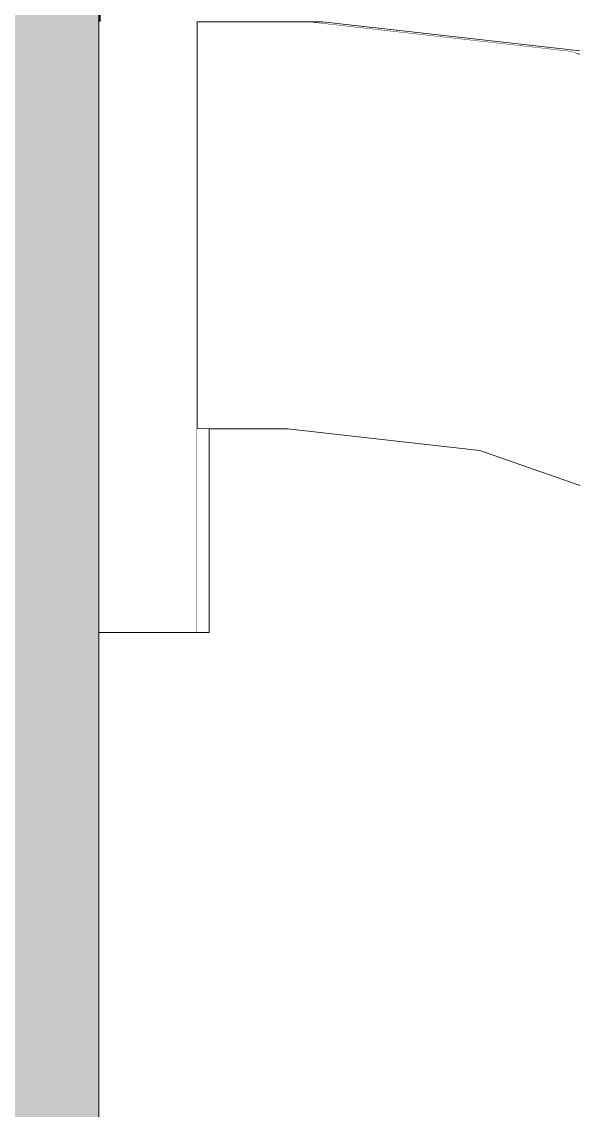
# Model space of a CAD drawing. Header units: millimetres. Extents: x -46169 to 247764, y -86316 to 18123.
# Drawn here: x 237435.7 to 237462.8, y -81671 to -81617.5 of the extents above; entities that cross this region are included whole.
import ezdxf

# ---------------------------------------------------------------- set-up
doc = ezdxf.new("R2010")
doc.units = ezdxf.units.MM
doc.header["$MEASUREMENT"] = 0
doc.linetypes.add('Wipeout_Contour', pattern=[1000, 0, -1000])
for name, color, linetype in [('New_A-20-M_Roof', 7, 'Continuous'), ('New_A-25-M_Wall_Int', 7, 'Continuous'), ('New_A-35-M_FFE_Sanitary', 7, 'Continuous')]:
    doc.layers.add(name, color=color, linetype=linetype)
for name, color, linetype, lineweight, true_color in [('New_A-25-M_Wall_Int_Pen_No__107', 7, 'Continuous', 15, 0xa6a6a6), ('New_A-25-M_Wall_Int_Pen_No__27', 7, 'Continuous', 50, 0x2a2a2a), ('New_A-35-M_FFE_Sanitary_Pen_No__74', 7, 'Continuous', 20, 0x606060)]:
    doc.layers.add(name, color=color, linetype=linetype, lineweight=lineweight, true_color=true_color)

# ---------------------------------------------------------------- blocks, each defined once
blk = doc.blocks.new('Section Elem_81_5', base_point=(221877.115, -83027.491))
at = {"color": 254, "linetype": 'Wipeout_Contour', "lineweight": 0, "ltscale": 997328.976935}
blk.add_wipeout([(240783.963, -79427.491), (230618.327, -82957.596), (230624.492, -82975.35), (240841.254, -79427.491)], dxfattribs=at).dxf.layer = 'New_A-20-M_Roof'
blk = doc.blocks.new('Section Elem_119_5', base_point=(221877.115, -83027.491))
at = {"layer": 'New_A-25-M_Wall_Int_Pen_No__107', "linetype": 'Continuous', "lineweight": 0, "true_color": 0xd2d2d2}
blk.add_hatch(color=254, dxfattribs=at).paths.add_polyline_path([(237439.54, -83027.491), (237439.54, -81053.991), (237364.544, -81053.991), (237364.544, -81045.391), (237427.832, -81045.391), (237433.282, -81043.165), (237435.54, -81037.791), (237435.54, -80827.491), (237339.54, -80827.491), (237339.54, -83027.491)])
at = {"layer": 'New_A-25-M_Wall_Int_Pen_No__27', "linetype": 'Continuous'}
blk.add_line((237439.54, -81053.991), (237439.54, -83027.491), dxfattribs=at)
blk = doc.blocks.new('Section Elem_120_5', base_point=(221877.115, -83027.491))
at = {"color": 254, "linetype": 'Wipeout_Contour', "lineweight": 0, "ltscale": 19620256.52847165}
blk.add_wipeout([(237439.54, -82367.435), (237439.54, -83027.491), (237514.723, -83027.491), (237514.723, -82894.334), (237496.069, -82883.783), (237494.423, -82901.791), (237458.423, -82901.791), (237458.423, -82697.491), (237668.438, -82697.491), (237668.438, -82722.491), (237665.65, -82722.491), (237665.65, -82724.491), (237668.438, -82724.491), (237668.438, -83027.491), (237974.367, -83027.491), (237974.367, -80927.491), (238975.378, -80927.491), (238974.61, -80921.646), (238974.61, -80910.991), (238994.575, -80910.991), (238994.575, -80920.335), (238994.998, -80923.557), (238995.987, -80925.948), (238997.559, -80928.001), (238999.609, -80929.576), (239001.996, -80930.567), (239005.211, -80930.991), (239018.455, -80930.991), (239018.455, -80757.524), (237439.54, -80757.524), (237439.54, -81607.714), (237444.937, -81607.714), (237444.937, -81617.492), (237450.499, -81617.492), (237463.302, -81618.935), (237475.997, -81623.377), (237487.385, -81630.532), (237496.895, -81640.043), (237504.051, -81651.431), (237508.493, -81664.126), (237509.935, -81676.929), (237509.935, -82178.052), (237508.493, -82190.856), (237504.051, -82203.55), (237496.895, -82214.939), (237487.385, -82224.449), (237475.997, -82231.604), (237463.302, -82236.047), (237450.499, -82237.489), (237444.937, -82237.489), (237444.937, -82247.491), (237439.54, -82247.491), (237439.54, -82287.491), (237739.569, -82287.491), (237739.569, -82330.348), (237723.771, -82330.348), (237692.177, -82387.491), (237628.987, -82444.634), (237565.797, -82473.205), (237553.139, -82480.348), (237553.303, -82480.348), (237553.303, -82481.776), (237553.139, -82481.776), (237553.139, -82487.491), (237515.265, -82487.491), (237515.265, -82480.348), (237502.607, -82473.205), (237502.607, -82444.634), (237465.077, -82444.634), (237465.074, -82451.776), (237465.074, -82444.634), (237465.043, -82444.634), (237465.043, -82458.919), (237439.827, -82458.919), (237439.81, -82451.776), (237439.797, -82416.062), (237439.792, -82387.491), (237439.791, -82367.435)], dxfattribs=at).dxf.layer = 'New_A-25-M_Wall_Int'
at = {"color": 254, "linetype": 'Wipeout_Contour', "lineweight": 0, "ltscale": 5526426.862832442}
blk.add_wipeout([(237444.937, -81647.491), (237439.54, -81647.491), (237439.54, -82207.714), (237444.937, -82207.714), (237444.937, -82217.492), (237448.777, -82217.492), (237458.226, -82216.428), (237466.668, -82213.474), (237474.24, -82208.716), (237480.564, -82202.392), (237485.322, -82194.819), (237488.276, -82186.378), (237489.34, -82176.929), (237489.34, -81678.052), (237488.276, -81668.604), (237485.322, -81660.162), (237480.564, -81652.59), (237474.24, -81646.266), (237466.668, -81641.508), (237458.226, -81638.554), (237448.777, -81637.489), (237444.937, -81637.489)], dxfattribs=at).dxf.layer = 'New_A-25-M_Wall_Int'
blk = doc.blocks.new('Section Elem_168_5', base_point=(221877.115, -83027.491))
at = {"color": 254, "linetype": 'Wipeout_Contour', "lineweight": 0, "ltscale": 1004331.092325514}
blk.add_wipeout([(237444.339, -81617.614), (237449.894, -81617.614), (237449.9, -81617.492), (237444.339, -81617.492)], dxfattribs=at).dxf.layer = 'New_A-35-M_FFE_Sanitary'
at = {"color": 254, "linetype": 'Wipeout_Contour', "lineweight": 0, "ltscale": 1004349.85766428}
blk.add_wipeout([(237439.54, -81647.491), (237444.339, -81647.491), (237444.339, -81646.602), (237439.54, -81646.602)], dxfattribs=at).dxf.layer = 'New_A-35-M_FFE_Sanitary'
at = {"layer": 'New_A-35-M_FFE_Sanitary_Pen_No__74', "linetype": 'Continuous'}
blk.add_line((237444.339, -81647.491), (237439.54, -81647.491), dxfattribs=at)
at = {"color": 254, "linetype": 'Wipeout_Contour', "lineweight": 0, "ltscale": 1004331.419638873}
blk.add_wipeout([(237444.339, -81618.036), (237449.87, -81618.036), (237449.894, -81617.614), (237444.339, -81617.614)], dxfattribs=at).dxf.layer = 'New_A-35-M_FFE_Sanitary'
at = {"color": 254, "linetype": 'Wipeout_Contour', "lineweight": 0, "ltscale": 1004347.597600266}
blk.add_wipeout([(237439.54, -81646.602), (237444.339, -81646.602), (237444.339, -81644.015), (237439.54, -81644.015)], dxfattribs=at).dxf.layer = 'New_A-35-M_FFE_Sanitary'
at = {"layer": 'New_A-35-M_FFE_Sanitary_Pen_No__74', "linetype": 'Continuous'}
blk.add_line((237444.339, -81647.491), (237444.339, -81646.602), dxfattribs=at)
at = {"color": 254, "linetype": 'Wipeout_Contour', "lineweight": 0, "ltscale": 1004332.097503916}
blk.add_wipeout([(237444.339, -81618.745), (237449.83, -81618.745), (237449.87, -81618.036), (237444.339, -81618.036)], dxfattribs=at).dxf.layer = 'New_A-35-M_FFE_Sanitary'
at = {"color": 254, "linetype": 'Wipeout_Contour', "lineweight": 0, "ltscale": 1004343.278397722}
blk.add_wipeout([(237439.54, -81644.015), (237444.339, -81644.015), (237444.339, -81639.96), (237439.54, -81639.96)], dxfattribs=at).dxf.layer = 'New_A-35-M_FFE_Sanitary'
at = {"layer": 'New_A-35-M_FFE_Sanitary_Pen_No__74', "linetype": 'Continuous'}
blk.add_line((237444.339, -81646.602), (237444.339, -81644.015), dxfattribs=at)
at = {"color": 254, "linetype": 'Wipeout_Contour', "lineweight": 0, "ltscale": 1004333.105389592}
blk.add_wipeout([(237444.339, -81619.719), (237449.775, -81619.719), (237449.83, -81618.745), (237444.339, -81618.745)], dxfattribs=at).dxf.layer = 'New_A-35-M_FFE_Sanitary'
at = {"color": 254, "linetype": 'Wipeout_Contour', "lineweight": 0, "ltscale": 1004366.73990628}
blk.add_wipeout([(237449.9, -81617.492), (237449.894, -81617.614), (237462.677, -81619.054), (237462.704, -81618.935)], dxfattribs=at).dxf.layer = 'New_A-35-M_FFE_Sanitary'
at = {"color": 254, "linetype": 'Wipeout_Contour', "lineweight": 0, "ltscale": 1004334.412702627}
blk.add_wipeout([(237444.339, -81620.93), (237449.707, -81620.93), (237449.775, -81619.719), (237444.339, -81619.719)], dxfattribs=at).dxf.layer = 'New_A-35-M_FFE_Sanitary'
at = {"color": 254, "linetype": 'Wipeout_Contour', "lineweight": 0, "ltscale": 1004366.9505708}
blk.add_wipeout([(237449.894, -81617.614), (237449.87, -81618.036), (237462.582, -81619.468), (237462.677, -81619.054)], dxfattribs=at).dxf.layer = 'New_A-35-M_FFE_Sanitary'
at = {"color": 254, "linetype": 'Wipeout_Contour', "lineweight": 0, "ltscale": 1004335.979743874}
blk.add_wipeout([(237444.339, -81622.34), (237449.628, -81622.341), (237449.707, -81620.93), (237444.339, -81620.93)], dxfattribs=at).dxf.layer = 'New_A-35-M_FFE_Sanitary'
at = {"color": 254, "linetype": 'Wipeout_Contour', "lineweight": 0, "ltscale": 1004367.383516899}
blk.add_wipeout([(237449.87, -81618.036), (237449.83, -81618.745), (237462.423, -81620.164), (237462.582, -81619.468)], dxfattribs=at).dxf.layer = 'New_A-35-M_FFE_Sanitary'
at = {"color": 254, "linetype": 'Wipeout_Contour', "lineweight": 0, "ltscale": 1004337.758913683}
blk.add_wipeout([(237444.339, -81623.907), (237449.54, -81623.907), (237449.628, -81622.341), (237444.339, -81622.34)], dxfattribs=at).dxf.layer = 'New_A-35-M_FFE_Sanitary'
at = {"color": 254, "linetype": 'Wipeout_Contour', "lineweight": 0, "ltscale": 1004368.025751715}
blk.add_wipeout([(237449.83, -81618.745), (237449.775, -81619.719), (237462.205, -81621.12), (237462.423, -81620.164)], dxfattribs=at).dxf.layer = 'New_A-35-M_FFE_Sanitary'
at = {"color": 254, "linetype": 'Wipeout_Contour', "lineweight": 0, "ltscale": 1004339.696156411}
blk.add_wipeout([(237444.339, -81625.583), (237449.446, -81625.583), (237449.54, -81623.907), (237444.339, -81623.907)], dxfattribs=at).dxf.layer = 'New_A-35-M_FFE_Sanitary'
at = {"color": 254, "linetype": 'Wipeout_Contour', "lineweight": 0, "ltscale": 1004418.746021842}
blk.add_wipeout([(237462.704, -81618.935), (237462.677, -81619.054), (237475.346, -81623.487), (237475.399, -81623.377)], dxfattribs=at).dxf.layer = 'New_A-35-M_FFE_Sanitary'
at = {"color": 254, "linetype": 'Wipeout_Contour', "lineweight": 0, "ltscale": 1004368.857872782}
blk.add_wipeout([(237449.775, -81619.719), (237449.707, -81620.93), (237461.934, -81622.309), (237462.205, -81621.12)], dxfattribs=at).dxf.layer = 'New_A-35-M_FFE_Sanitary'
at = {"color": 254, "linetype": 'Wipeout_Contour', "lineweight": 0, "ltscale": 1004341.732601799}
blk.add_wipeout([(237444.339, -81627.316), (237449.349, -81627.316), (237449.446, -81625.583), (237444.339, -81625.583)], dxfattribs=at).dxf.layer = 'New_A-35-M_FFE_Sanitary'
at = {"color": 254, "linetype": 'Wipeout_Contour', "lineweight": 0, "ltscale": 1004418.746199525}
blk.add_wipeout([(237462.677, -81619.054), (237462.582, -81619.468), (237475.161, -81623.87), (237475.346, -81623.487)], dxfattribs=at).dxf.layer = 'New_A-35-M_FFE_Sanitary'
at = {"color": 254, "linetype": 'Wipeout_Contour', "lineweight": 0, "ltscale": 1004369.854673832}
blk.add_wipeout([(237449.707, -81620.93), (237449.628, -81622.341), (237461.618, -81623.692), (237461.934, -81622.309)], dxfattribs=at).dxf.layer = 'New_A-35-M_FFE_Sanitary'
at = {"color": 254, "linetype": 'Wipeout_Contour', "lineweight": 0, "ltscale": 1004343.806353821}
blk.add_wipeout([(237444.339, -81629.055), (237449.251, -81629.055), (237449.349, -81627.316), (237444.339, -81627.316)], dxfattribs=at).dxf.layer = 'New_A-35-M_FFE_Sanitary'
at = {"layer": 'New_A-35-M_FFE_Sanitary_Pen_No__74', "linetype": 'Continuous'}
blk.add_line((237449.9, -81617.492), (237462.704, -81618.935), dxfattribs=at)
at = {"color": 254, "linetype": 'Wipeout_Contour', "lineweight": 0, "ltscale": 1004418.739513924}
blk.add_wipeout([(237462.582, -81619.468), (237462.423, -81620.164), (237474.852, -81624.513), (237475.161, -81623.87)], dxfattribs=at).dxf.layer = 'New_A-35-M_FFE_Sanitary'
at = {"color": 254, "linetype": 'Wipeout_Contour', "lineweight": 0, "ltscale": 1004370.985916736}
blk.add_wipeout([(237449.628, -81622.341), (237449.54, -81623.907), (237461.267, -81625.229), (237461.618, -81623.692)], dxfattribs=at).dxf.layer = 'New_A-35-M_FFE_Sanitary'
at = {"color": 254, "linetype": 'Wipeout_Contour', "lineweight": 0, "ltscale": 1004345.854372922}
blk.add_wipeout([(237444.339, -81630.746), (237449.156, -81630.747), (237449.251, -81629.055), (237444.339, -81629.055)], dxfattribs=at).dxf.layer = 'New_A-35-M_FFE_Sanitary'
at = {"color": 254, "linetype": 'Wipeout_Contour', "lineweight": 0, "ltscale": 1004418.726299728}
blk.add_wipeout([(237462.423, -81620.164), (237462.205, -81621.12), (237474.426, -81625.397), (237474.852, -81624.513)], dxfattribs=at).dxf.layer = 'New_A-35-M_FFE_Sanitary'
at = {"color": 254, "linetype": 'Wipeout_Contour', "lineweight": 0, "ltscale": 1004372.217252244}
blk.add_wipeout([(237449.54, -81623.907), (237449.446, -81625.583), (237460.892, -81626.873), (237461.267, -81625.229)], dxfattribs=at).dxf.layer = 'New_A-35-M_FFE_Sanitary'
at = {"color": 254, "linetype": 'Wipeout_Contour', "lineweight": 0, "ltscale": 1004347.814394515}
blk.add_wipeout([(237444.339, -81632.339), (237449.067, -81632.339), (237449.156, -81630.747), (237444.339, -81630.746)], dxfattribs=at).dxf.layer = 'New_A-35-M_FFE_Sanitary'
at = {"color": 254, "linetype": 'Wipeout_Contour', "lineweight": 0, "ltscale": 1004418.70707501}
blk.add_wipeout([(237462.205, -81621.12), (237461.934, -81622.309), (237473.897, -81626.495), (237474.426, -81625.397)], dxfattribs=at).dxf.layer = 'New_A-35-M_FFE_Sanitary'
at = {"color": 254, "linetype": 'Wipeout_Contour', "lineweight": 0, "ltscale": 1004373.511264428}
blk.add_wipeout([(237449.446, -81625.583), (237449.349, -81627.316), (237460.504, -81628.574), (237460.892, -81626.873)], dxfattribs=at).dxf.layer = 'New_A-35-M_FFE_Sanitary'
at = {"color": 254, "linetype": 'Wipeout_Contour', "lineweight": 0, "ltscale": 1004349.626825258}
blk.add_wipeout([(237444.339, -81633.784), (237448.986, -81633.784), (237449.067, -81632.339), (237444.339, -81632.339)], dxfattribs=at).dxf.layer = 'New_A-35-M_FFE_Sanitary'
at = {"color": 254, "linetype": 'Wipeout_Contour', "lineweight": 0, "ltscale": 1004418.682519275}
blk.add_wipeout([(237461.934, -81622.309), (237461.618, -81623.692), (237473.282, -81627.773), (237473.897, -81626.495)], dxfattribs=at).dxf.layer = 'New_A-35-M_FFE_Sanitary'
at = {"color": 254, "linetype": 'Wipeout_Contour', "lineweight": 0, "ltscale": 1004374.828608632}
blk.add_wipeout([(237449.349, -81627.316), (237449.251, -81629.055), (237460.114, -81630.28), (237460.504, -81628.574)], dxfattribs=at).dxf.layer = 'New_A-35-M_FFE_Sanitary'
at = {"color": 254, "linetype": 'Wipeout_Contour', "lineweight": 0, "ltscale": 1004351.236559086}
blk.add_wipeout([(237444.339, -81635.038), (237448.915, -81635.038), (237448.986, -81633.784), (237444.339, -81633.784)], dxfattribs=at).dxf.layer = 'New_A-35-M_FFE_Sanitary'
at = {"layer": 'New_A-35-M_FFE_Sanitary_Pen_No__74', "linetype": 'Continuous'}
blk.add_line((237462.704, -81618.935), (237475.399, -81623.377), dxfattribs=at)
at = {"color": 254, "linetype": 'Wipeout_Contour', "lineweight": 0, "ltscale": 1004418.653446965}
blk.add_wipeout([(237461.618, -81623.692), (237461.267, -81625.229), (237472.597, -81629.194), (237473.282, -81627.773)], dxfattribs=at).dxf.layer = 'New_A-35-M_FFE_Sanitary'
at = {"color": 254, "linetype": 'Wipeout_Contour', "lineweight": 0, "ltscale": 1004376.129209326}
blk.add_wipeout([(237449.251, -81629.055), (237449.156, -81630.747), (237459.736, -81631.939), (237460.114, -81630.28)], dxfattribs=at).dxf.layer = 'New_A-35-M_FFE_Sanitary'
at = {"color": 254, "linetype": 'Wipeout_Contour', "lineweight": 0, "ltscale": 1004352.594657094}
blk.add_wipeout([(237444.339, -81636.062), (237448.858, -81636.062), (237448.915, -81635.038), (237444.339, -81635.038)], dxfattribs=at).dxf.layer = 'New_A-35-M_FFE_Sanitary'
at = {"color": 254, "linetype": 'Wipeout_Contour', "lineweight": 0, "ltscale": 1004418.62077739}
blk.add_wipeout([(237461.267, -81625.229), (237460.892, -81626.873), (237471.866, -81630.713), (237472.597, -81629.194)], dxfattribs=at).dxf.layer = 'New_A-35-M_FFE_Sanitary'
at = {"color": 254, "linetype": 'Wipeout_Contour', "lineweight": 0, "ltscale": 1004377.373481949}
blk.add_wipeout([(237449.156, -81630.747), (237449.067, -81632.339), (237459.379, -81633.502), (237459.736, -81631.939)], dxfattribs=at).dxf.layer = 'New_A-35-M_FFE_Sanitary'
at = {"color": 254, "linetype": 'Wipeout_Contour', "lineweight": 0, "ltscale": 1004353.659839456}
blk.add_wipeout([(237444.339, -81636.827), (237448.815, -81636.827), (237448.858, -81636.062), (237444.339, -81636.062)], dxfattribs=at).dxf.layer = 'New_A-35-M_FFE_Sanitary'
at = {"color": 254, "linetype": 'Wipeout_Contour', "lineweight": 0, "ltscale": 1004418.585502425}
blk.add_wipeout([(237460.892, -81626.873), (237460.504, -81628.574), (237471.109, -81632.285), (237471.866, -81630.713)], dxfattribs=at).dxf.layer = 'New_A-35-M_FFE_Sanitary'
at = {"color": 254, "linetype": 'Wipeout_Contour', "lineweight": 0, "ltscale": 1004378.523541561}
blk.add_wipeout([(237449.067, -81632.339), (237448.986, -81633.784), (237459.056, -81634.919), (237459.379, -81633.502)], dxfattribs=at).dxf.layer = 'New_A-35-M_FFE_Sanitary'
at = {"color": 254, "linetype": 'Wipeout_Contour', "lineweight": 0, "ltscale": 1004354.39974381}
blk.add_wipeout([(237444.339, -81637.307), (237448.788, -81637.307), (237448.815, -81636.827), (237444.339, -81636.827)], dxfattribs=at).dxf.layer = 'New_A-35-M_FFE_Sanitary'
at = {"color": 254, "linetype": 'Wipeout_Contour', "lineweight": 0, "ltscale": 1004418.54865358}
blk.add_wipeout([(237460.504, -81628.574), (237460.114, -81630.28), (237470.35, -81633.862), (237471.109, -81632.285)], dxfattribs=at).dxf.layer = 'New_A-35-M_FFE_Sanitary'
at = {"color": 254, "linetype": 'Wipeout_Contour', "lineweight": 0, "ltscale": 1004379.544360797}
blk.add_wipeout([(237448.986, -81633.784), (237448.915, -81635.038), (237458.775, -81636.149), (237459.056, -81634.919)], dxfattribs=at).dxf.layer = 'New_A-35-M_FFE_Sanitary'
at = {"color": 254, "linetype": 'Wipeout_Contour', "lineweight": 0, "ltscale": 1004354.791921629}
blk.add_wipeout([(237444.339, -81637.489), (237448.777, -81637.489), (237448.788, -81637.307), (237444.339, -81637.307)], dxfattribs=at).dxf.layer = 'New_A-35-M_FFE_Sanitary'
at = {"color": 254, "linetype": 'Wipeout_Contour', "lineweight": 0, "ltscale": 1004418.511270278}
blk.add_wipeout([(237460.114, -81630.28), (237459.736, -81631.939), (237469.611, -81635.395), (237470.35, -81633.862)], dxfattribs=at).dxf.layer = 'New_A-35-M_FFE_Sanitary'
at = {"color": 254, "linetype": 'Wipeout_Contour', "lineweight": 0, "ltscale": 1004337.284016505}
blk.add_wipeout([(237439.54, -81639.96), (237444.339, -81639.96), (237444.339, -81634.797), (237439.54, -81634.797)], dxfattribs=at).dxf.layer = 'New_A-35-M_FFE_Sanitary'
at = {"color": 254, "linetype": 'Wipeout_Contour', "lineweight": 0, "ltscale": 1004380.404840027}
blk.add_wipeout([(237448.915, -81635.038), (237448.858, -81636.062), (237458.545, -81637.154), (237458.775, -81636.149)], dxfattribs=at).dxf.layer = 'New_A-35-M_FFE_Sanitary'
at = {"layer": 'New_A-35-M_FFE_Sanitary_Pen_No__74', "linetype": 'Continuous'}
blk.add_line((237444.339, -81644.015), (237444.339, -81639.96), dxfattribs=at)
at = {"color": 254, "linetype": 'Wipeout_Contour', "lineweight": 0, "ltscale": 1004330.147296293}
blk.add_wipeout([(237439.54, -81634.797), (237444.339, -81634.797), (237444.339, -81628.985), (237439.54, -81628.985)], dxfattribs=at).dxf.layer = 'New_A-35-M_FFE_Sanitary'
at = {"color": 254, "linetype": 'Wipeout_Contour', "lineweight": 0, "ltscale": 1004418.474371239}
blk.add_wipeout([(237459.736, -81631.939), (237459.379, -81633.502), (237468.916, -81636.839), (237469.611, -81635.395)], dxfattribs=at).dxf.layer = 'New_A-35-M_FFE_Sanitary'
at = {"color": 254, "linetype": 'Wipeout_Contour', "lineweight": 0, "ltscale": 1004381.078753567}
blk.add_wipeout([(237448.858, -81636.062), (237448.815, -81636.827), (237458.374, -81637.904), (237458.545, -81637.154)], dxfattribs=at).dxf.layer = 'New_A-35-M_FFE_Sanitary'
at = {"layer": 'New_A-35-M_FFE_Sanitary_Pen_No__74', "linetype": 'Continuous'}
blk.add_line((237444.339, -81639.96), (237444.339, -81634.797), dxfattribs=at)
at = {"color": 254, "linetype": 'Wipeout_Contour', "lineweight": 0, "ltscale": 1004322.502520359}
blk.add_wipeout([(237439.54, -81628.985), (237444.339, -81628.985), (237444.339, -81623.04), (237439.54, -81623.04)], dxfattribs=at).dxf.layer = 'New_A-35-M_FFE_Sanitary'
at = {"color": 254, "linetype": 'Wipeout_Contour', "lineweight": 0, "ltscale": 1004418.43893072}
blk.add_wipeout([(237459.379, -81633.502), (237459.056, -81634.919), (237468.285, -81638.149), (237468.916, -81636.839)], dxfattribs=at).dxf.layer = 'New_A-35-M_FFE_Sanitary'
at = {"color": 254, "linetype": 'Wipeout_Contour', "lineweight": 0, "ltscale": 1004381.54553635}
blk.add_wipeout([(237448.815, -81636.827), (237448.788, -81637.307), (237458.267, -81638.375), (237458.374, -81637.904)], dxfattribs=at).dxf.layer = 'New_A-35-M_FFE_Sanitary'
at = {"layer": 'New_A-35-M_FFE_Sanitary_Pen_No__74', "linetype": 'Continuous'}
blk.add_line((237444.339, -81634.797), (237444.339, -81628.985), dxfattribs=at)
at = {"color": 254, "linetype": 'Wipeout_Contour', "lineweight": 0, "ltscale": 1004315.028991445}
blk.add_wipeout([(237439.54, -81623.04), (237444.339, -81623.04), (237444.339, -81617.491), (237439.54, -81617.491)], dxfattribs=at).dxf.layer = 'New_A-35-M_FFE_Sanitary'
at = {"color": 254, "linetype": 'Wipeout_Contour', "lineweight": 0, "ltscale": 1004418.405860794}
blk.add_wipeout([(237459.056, -81634.919), (237458.775, -81636.149), (237467.738, -81639.286), (237468.285, -81638.149)], dxfattribs=at).dxf.layer = 'New_A-35-M_FFE_Sanitary'
at = {"color": 254, "linetype": 'Wipeout_Contour', "lineweight": 0, "ltscale": 1004381.790872155}
blk.add_wipeout([(237448.788, -81637.307), (237448.777, -81637.489), (237458.226, -81638.554), (237458.267, -81638.375)], dxfattribs=at).dxf.layer = 'New_A-35-M_FFE_Sanitary'
at = {"layer": 'New_A-35-M_FFE_Sanitary_Pen_No__74', "linetype": 'Continuous'}
for p, q in [((237444.339, -81623.04), (237444.339, -81617.491)), ((237444.339, -81617.492), (237449.9, -81617.492)), ((237444.339, -81628.985), (237444.339, -81623.04)), ((237444.339, -81637.489), (237448.777, -81637.489))]:
    blk.add_line(p, q, dxfattribs=at)
at = {"color": 254, "linetype": 'Wipeout_Contour', "lineweight": 0, "ltscale": 1004418.375999891}
blk.add_wipeout([(237458.775, -81636.149), (237458.545, -81637.154), (237467.29, -81640.214), (237467.738, -81639.286)], dxfattribs=at).dxf.layer = 'New_A-35-M_FFE_Sanitary'
at = {"color": 254, "linetype": 'Wipeout_Contour', "lineweight": 0, "ltscale": 1004418.350106386}
blk.add_wipeout([(237458.545, -81637.154), (237458.374, -81637.904), (237466.957, -81640.907), (237467.29, -81640.214)], dxfattribs=at).dxf.layer = 'New_A-35-M_FFE_Sanitary'
at = {"color": 254, "linetype": 'Wipeout_Contour', "lineweight": 0, "ltscale": 1004418.328854601}
blk.add_wipeout([(237458.374, -81637.904), (237458.267, -81638.375), (237466.747, -81641.343), (237466.957, -81640.907)], dxfattribs=at).dxf.layer = 'New_A-35-M_FFE_Sanitary'
at = {"color": 254, "linetype": 'Wipeout_Contour', "lineweight": 0, "ltscale": 1004418.312830008}
blk.add_wipeout([(237458.267, -81638.375), (237458.226, -81638.554), (237466.668, -81641.508), (237466.747, -81641.343)], dxfattribs=at).dxf.layer = 'New_A-35-M_FFE_Sanitary'
at = {"layer": 'New_A-35-M_FFE_Sanitary_Pen_No__74', "linetype": 'Continuous'}
for p, q in [((237448.777, -81637.489), (237458.226, -81638.554)), ((237458.226, -81638.554), (237466.668, -81641.508))]:
    blk.add_line(p, q, dxfattribs=at)
blk = doc.blocks.new('Section Elem_169_5', base_point=(221877.115, -83027.491))
at = {"color": 254, "linetype": 'Wipeout_Contour', "lineweight": 0, "ltscale": 753256.673092}
blk.add_wipeout([(237450.499, -81617.492), (237449.9, -81617.492), (237450.495, -81617.559)], dxfattribs=at).dxf.layer = 'New_A-35-M_FFE_Sanitary'
at = {"color": 254, "linetype": 'Wipeout_Contour', "lineweight": 0, "ltscale": 1004360.065203457}
blk.add_wipeout([(237444.339, -81646.602), (237444.339, -81647.491), (237444.937, -81647.491), (237444.937, -81646.602)], dxfattribs=at).dxf.layer = 'New_A-35-M_FFE_Sanitary'
at = {"layer": 'New_A-35-M_FFE_Sanitary_Pen_No__74', "linetype": 'Continuous'}
blk.add_line((237444.937, -81647.491), (237444.339, -81647.491), dxfattribs=at)
at = {"color": 254, "linetype": 'Wipeout_Contour', "lineweight": 0, "ltscale": 1506564.563283}
blk.add_wipeout([(237450.499, -81617.492), (237450.495, -81617.559), (237462.704, -81618.935), (237462.936, -81619.016), (237463.275, -81619.054), (237463.302, -81618.935)], dxfattribs=at).dxf.layer = 'New_A-35-M_FFE_Sanitary'
at = {"color": 254, "linetype": 'Wipeout_Contour', "lineweight": 0, "ltscale": 1004357.805155908}
blk.add_wipeout([(237444.339, -81644.015), (237444.339, -81646.602), (237444.937, -81646.602), (237444.937, -81644.015)], dxfattribs=at).dxf.layer = 'New_A-35-M_FFE_Sanitary'
at = {"layer": 'New_A-35-M_FFE_Sanitary_Pen_No__74', "linetype": 'Continuous'}
for p, q in [((237449.9, -81617.492), (237450.499, -81617.492)), ((237450.499, -81617.492), (237463.302, -81618.935)), ((237444.937, -81647.491), (237444.937, -81646.602))]:
    blk.add_line(p, q, dxfattribs=at)
at = {"color": 254, "linetype": 'Wipeout_Contour', "lineweight": 0, "ltscale": 1004353.485992043}
blk.add_wipeout([(237444.339, -81639.96), (237444.339, -81644.015), (237444.937, -81644.015), (237444.937, -81639.96)], dxfattribs=at).dxf.layer = 'New_A-35-M_FFE_Sanitary'
at = {"layer": 'New_A-35-M_FFE_Sanitary_Pen_No__74', "linetype": 'Continuous'}
blk.add_line((237444.937, -81646.602), (237444.937, -81644.015), dxfattribs=at)
at = {"color": 254, "linetype": 'Wipeout_Contour', "lineweight": 0, "ltscale": 1004349.241963266}
blk.add_wipeout([(237444.339, -81639.96), (237444.937, -81639.96), (237444.937, -81637.489), (237444.339, -81637.489)], dxfattribs=at).dxf.layer = 'New_A-35-M_FFE_Sanitary'
at = {"layer": 'New_A-35-M_FFE_Sanitary_Pen_No__74', "linetype": 'Continuous'}
for p, q in [((237444.937, -81639.96), (237444.937, -81637.489)), ((237444.937, -81644.015), (237444.937, -81639.96))]:
    blk.add_line(p, q, dxfattribs=at)

msp = doc.modelspace()

# ---------------------------------------------------------------- block references
at = {"layer": 'New_A-20-M_Roof'}
msp.add_blockref('Section Elem_81_5', (221877.115, -83027.491), dxfattribs=at)

# ---------------------------------------------------------------- next in the draw order: block references
at = {"layer": 'New_A-25-M_Wall_Int'}
msp.add_blockref('Section Elem_119_5', (221877.115, -83027.491), dxfattribs=at)

# ---------------------------------------------------------------- next in the draw order: block references
msp.add_blockref('Section Elem_120_5', (221877.115, -83027.491), dxfattribs=at)

# ---------------------------------------------------------------- next in the draw order: block references
at = {"layer": 'New_A-35-M_FFE_Sanitary'}
msp.add_blockref('Section Elem_168_5', (221877.115, -83027.491), dxfattribs=at)

# ---------------------------------------------------------------- next in the draw order: block references
msp.add_blockref('Section Elem_169_5', (221877.115, -83027.491), dxfattribs=at)

doc.saveas('drawing.dxf')
